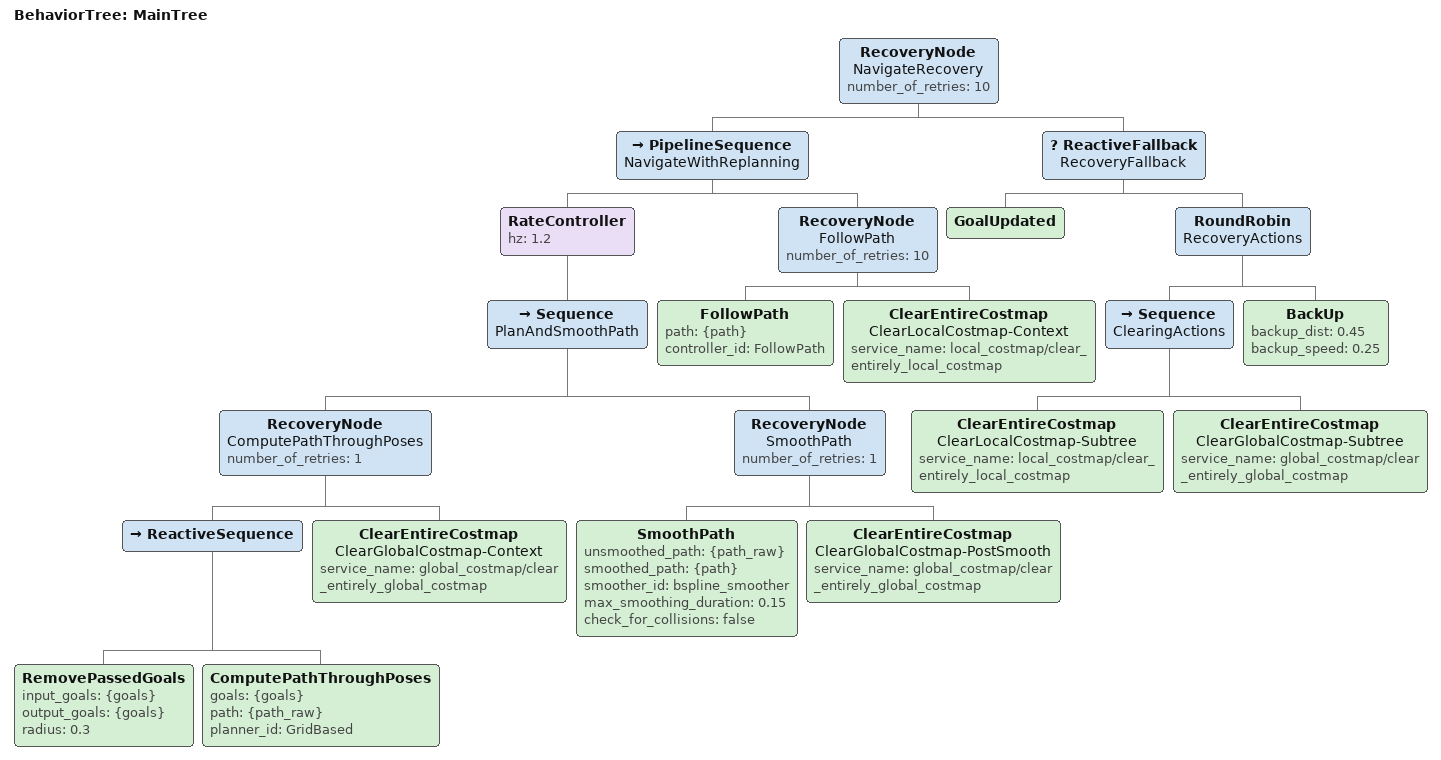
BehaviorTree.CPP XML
<?xml version="1.0" encoding="UTF-8"?>
<root BTCPP_format="3"
      main_tree_to_execute="MainTree">
  <BehaviorTree ID="MainTree">
    <RecoveryNode name="NavigateRecovery"
                  number_of_retries="10">
      <PipelineSequence name="NavigateWithReplanning">
        <RateController hz="1.2">
          <Sequence name="PlanAndSmoothPath">
            <RecoveryNode name="ComputePathThroughPoses"
                          number_of_retries="1">
              <ReactiveSequence>
                <RemovePassedGoals input_goals="{goals}"
                                   output_goals="{goals}"
                                   radius="0.3"/>
                <ComputePathThroughPoses goals="{goals}"
                                         path="{path_raw}"
                                         planner_id="GridBased"/>
              </ReactiveSequence>
              <ClearEntireCostmap name="ClearGlobalCostmap-Context"
                                  service_name="global_costmap/clear_entirely_global_costmap"/>
            </RecoveryNode>
            <RecoveryNode name="SmoothPath"
                          number_of_retries="1">
              <SmoothPath unsmoothed_path="{path_raw}"
                          smoothed_path="{path}"
                          smoother_id="bspline_smoother"
                          max_smoothing_duration="0.15"
                          check_for_collisions="false"/>
              <ClearEntireCostmap name="ClearGlobalCostmap-PostSmooth"
                                  service_name="global_costmap/clear_entirely_global_costmap"/>
            </RecoveryNode>
          </Sequence>
        </RateController>
        <RecoveryNode name="FollowPath"
                      number_of_retries="10">
          <FollowPath path="{path}"
                      controller_id="FollowPath"/>
          <ClearEntireCostmap name="ClearLocalCostmap-Context"
                              service_name="local_costmap/clear_entirely_local_costmap"/>
        </RecoveryNode>
      </PipelineSequence>
      <ReactiveFallback name="RecoveryFallback">
        <GoalUpdated/>
        <RoundRobin name="RecoveryActions">
          <Sequence name="ClearingActions">
            <ClearEntireCostmap name="ClearLocalCostmap-Subtree"
                                service_name="local_costmap/clear_entirely_local_costmap"/>
            <ClearEntireCostmap name="ClearGlobalCostmap-Subtree"
                                service_name="global_costmap/clear_entirely_global_costmap"/>
          </Sequence>
          <BackUp backup_dist="0.45"
                  backup_speed="0.25"/>
        </RoundRobin>
      </ReactiveFallback>
    </RecoveryNode>
  </BehaviorTree>
</root>
